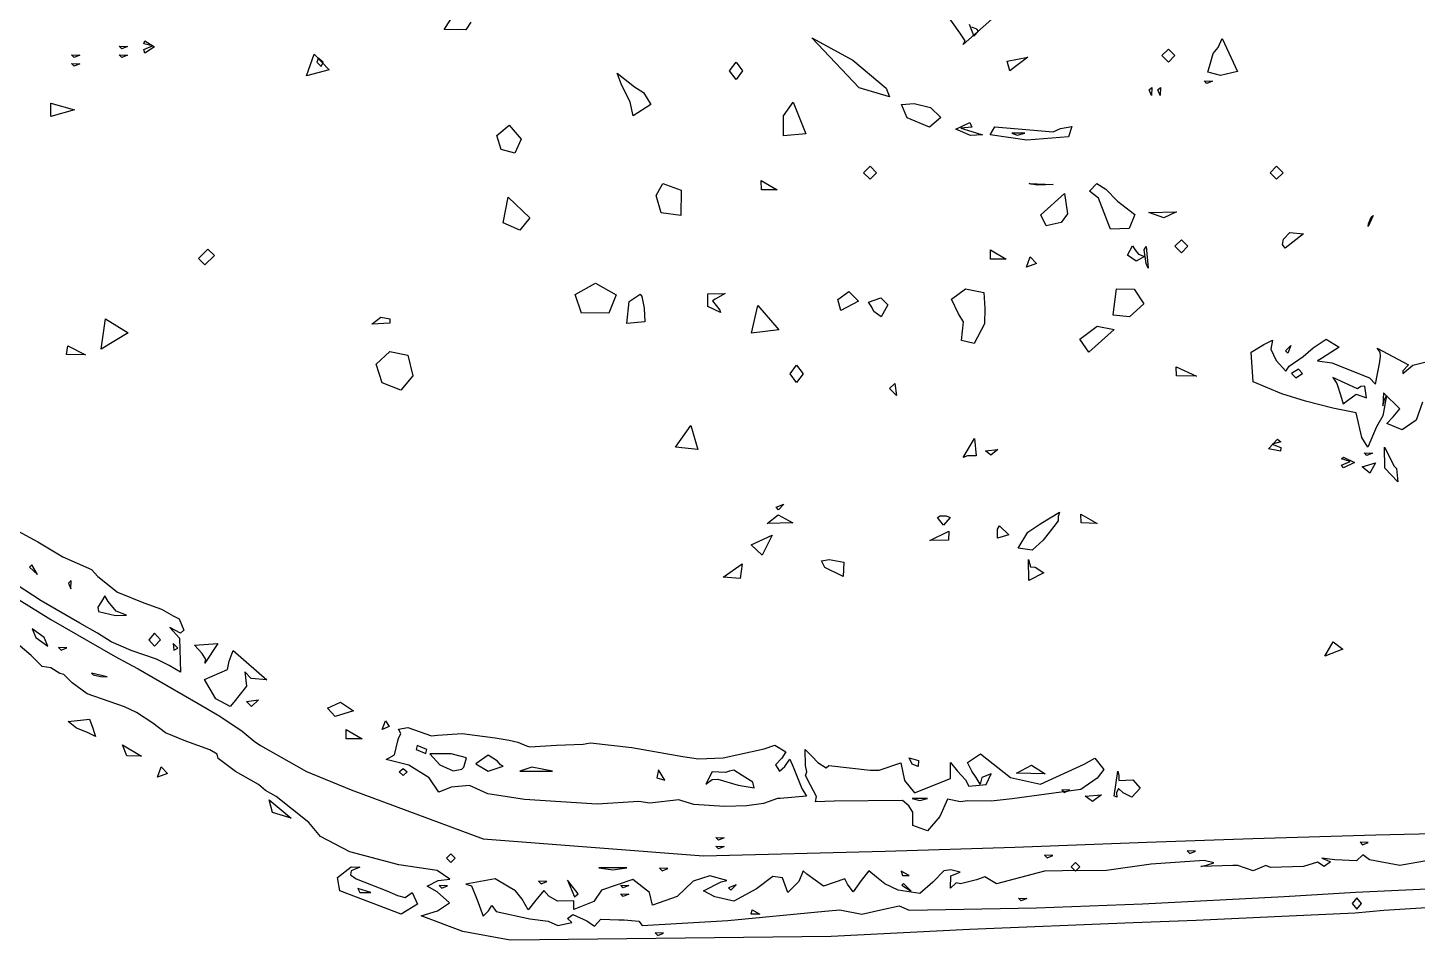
# Model space of a CAD drawing. Extents: x 0.2 to 67.3, y 0 to 43.3.
# Drawn here: x 25.87 to 36.41, y 6.14 to 13.06 of the extents above; entities that cross this region are included whole.
import ezdxf

# ---------------------------------------------------------------- set-up
doc = ezdxf.new("R2010")
doc.units = 0

msp = doc.modelspace()

# ---------------------------------------------------------------- linework, layer by layer
at = {"layer": 'Image'}
for p, q in [((29.030518, 13.048741), (29.125619, 13.196776)), ((29.232807, 13.105759), (29.194194, 13.046413)), ((32.942571, 13.024426), (32.842669, 13.162724)), ((33.227847, 13.166904), (32.966711, 12.936452)), ((33.012645, 13.089302), (33.048734, 12.999635)), ((29.194194, 13.046413), (29.030518, 13.049059)), ((29.030518, 13.049059), (29.030518, 13.048741)), ((32.179426, 12.608343), (31.818574, 12.985453)), ((31.818574, 12.985453), (32.130219, 12.816411)), ((32.981451, 12.963572), (32.942571, 13.024426)), ((33.070203, 13.051996), (33.03233, 13.068665)), ((33.048734, 12.999635), (33.084673, 13.037523)), ((33.084675, 13.037444), (33.070203, 13.051996)), ((33.084673, 13.037523), (33.084675, 13.037444)), ((34.902197, 12.914518), (34.932428, 12.980479)), ((34.932428, 12.980479), (35.047979, 12.730263)), ((26.563673, 12.923594), (26.626548, 12.920948)), ((26.563675, 12.923594), (26.563673, 12.923594)), ((26.583493, 12.90375), (26.563675, 12.923594)), ((26.626548, 12.920948), (26.583493, 12.90375)), ((26.750249, 12.94222), (26.758451, 12.963122)), ((26.815857, 12.925287), (26.750249, 12.94222)), ((26.750249, 12.899093), (26.815857, 12.925287)), ((26.758451, 12.870836), (26.750249, 12.899226)), ((26.750249, 12.899226), (26.750249, 12.899093)), ((26.758451, 12.963122), (26.832262, 12.91772)), ((26.832262, 12.91772), (26.758451, 12.870836)), ((27.985407, 12.699465), (28.041962, 12.86184)), ((28.041962, 12.86184), (28.15596, 12.743677)), ((32.966711, 12.936452), (32.981422, 12.963704)), ((32.981422, 12.963704), (32.981451, 12.963572)), ((34.475739, 12.85205), (34.524946, 12.901263)), ((34.524946, 12.901263), (34.574151, 12.85205)), ((34.845642, 12.803367), (34.865565, 12.867264)), ((34.865565, 12.867264), (34.902197, 12.914518)), ((26.202821, 12.858004), (26.265696, 12.855358)), ((26.202823, 12.858004), (26.202821, 12.858004)), ((26.202821, 12.792361), (26.265696, 12.789715)), ((26.202823, 12.792361), (26.202821, 12.792361)), ((26.22264, 12.83816), (26.202823, 12.858004)), ((26.22264, 12.772517), (26.202823, 12.792361)), ((26.265696, 12.855358), (26.22264, 12.83816)), ((26.265696, 12.789715), (26.22264, 12.772517)), ((26.563673, 12.858004), (26.626548, 12.855358)), ((26.563675, 12.858004), (26.563673, 12.858004)), ((26.583493, 12.83816), (26.563675, 12.858004)), ((26.626548, 12.855358), (26.583493, 12.83816)), ((28.07691, 12.834456), (28.062438, 12.801647)), ((28.062438, 12.801647), (28.097177, 12.768839)), ((28.111653, 12.801647), (28.07691, 12.834456)), ((28.097177, 12.768839), (28.11165, 12.801647)), ((28.11165, 12.801647), (28.111653, 12.801647)), ((31.195286, 12.736031), (31.244493, 12.801647)), ((31.244493, 12.801647), (31.2937, 12.736031)), ((32.130219, 12.816411), (32.384454, 12.603924)), ((33.300702, 12.809849), (33.458806, 12.84025)), ((33.300715, 12.809849), (33.300702, 12.809849)), ((33.322623, 12.736031), (33.300715, 12.809849)), ((33.458806, 12.84025), (33.322623, 12.736031)), ((34.524946, 12.802838), (34.475739, 12.85205)), ((34.475739, 12.85205), (34.475739, 12.85205)), ((34.574151, 12.85205), (34.524946, 12.802838)), ((34.824872, 12.726082), (34.845642, 12.803367)), ((28.15596, 12.743677), (27.985407, 12.699465)), ((27.985407, 12.699465), (27.985407, 12.699465)), ((30.37353, 12.63795), (30.342164, 12.718436)), ((30.342164, 12.718436), (30.473572, 12.616122)), ((31.244493, 12.670441), (31.195286, 12.736031)), ((31.195286, 12.736031), (31.195286, 12.736031)), ((31.2937, 12.736031), (31.244493, 12.670441)), ((34.797647, 12.660043), (34.860519, 12.657397)), ((34.817464, 12.640199), (34.797647, 12.660043)), ((34.797647, 12.660043), (34.797647, 12.660043)), ((34.860519, 12.657397), (34.817464, 12.640199)), ((34.844769, 12.72132), (34.824872, 12.726082)), ((34.920516, 12.700153), (34.844769, 12.72132)), ((35.047979, 12.730263), (34.920503, 12.700153)), ((34.920503, 12.700153), (34.920516, 12.700153)), ((30.440766, 12.498753), (30.37353, 12.63795)), ((30.473572, 12.616122), (30.541361, 12.570931)), ((30.541361, 12.570931), (30.598767, 12.480999)), ((32.179428, 12.608343), (32.179426, 12.608343)), ((32.40906, 12.53799), (32.179428, 12.608343)), ((32.384454, 12.603924), (32.40906, 12.53799)), ((34.397097, 12.54815), (34.379873, 12.591198)), ((34.379873, 12.591198), (34.379926, 12.591172)), ((34.379926, 12.591172), (34.399743, 12.611015)), ((34.399743, 12.611015), (34.397097, 12.54815)), ((34.462706, 12.54815), (34.445481, 12.591198)), ((34.445481, 12.591198), (34.445534, 12.591172)), ((34.445534, 12.591172), (34.465352, 12.611015)), ((34.465352, 12.611015), (34.462706, 12.54815)), ((26.046275, 12.389692), (26.046275, 12.491265)), ((26.046275, 12.491265), (26.225384, 12.440492)), ((26.225384, 12.440492), (26.046275, 12.389692)), ((30.463785, 12.394851), (30.440766, 12.498753)), ((30.598767, 12.480999), (30.463772, 12.394851)), ((31.604029, 12.394004), (31.678374, 12.498488)), ((31.678374, 12.498488), (31.773558, 12.257532)), ((32.500114, 12.479699), (32.59548, 12.48764)), ((32.543728, 12.378473), (32.500114, 12.479699)), ((32.59548, 12.48764), (32.720702, 12.458668)), ((32.720702, 12.458668), (32.796793, 12.382839)), ((26.046275, 12.389692), (26.046275, 12.389692)), ((30.463772, 12.394851), (30.463785, 12.394851)), ((31.604029, 12.24433), (31.604029, 12.394004)), ((32.712767, 12.30902), (32.543728, 12.378473)), ((32.543728, 12.378473), (32.543728, 12.378473)), ((32.796793, 12.382839), (32.712767, 12.30902)), ((32.912448, 12.293966), (33.017593, 12.343495)), ((33.017593, 12.343495), (33.032357, 12.308491)), ((29.429168, 12.245944), (29.522251, 12.324234)), ((29.461973, 12.139819), (29.429168, 12.245944)), ((29.522251, 12.324234), (29.61454, 12.217633)), ((31.604095, 12.244303), (31.604029, 12.24433)), ((31.773558, 12.257532), (31.604095, 12.244303)), ((32.912458, 12.294204), (32.912448, 12.293966)), ((33.023125, 12.246843), (32.912458, 12.294204)), ((33.032357, 12.308491), (32.950344, 12.302406)), ((32.950344, 12.302406), (33.032357, 12.276212)), ((33.114367, 12.250018), (33.023125, 12.246843)), ((33.032357, 12.276212), (33.114367, 12.250018)), ((33.171766, 12.250415), (33.206751, 12.31111)), ((33.171766, 12.250309), (33.171766, 12.250415)), ((33.450607, 12.209802), (33.171766, 12.250309)), ((33.206751, 12.31111), (33.650745, 12.273275)), ((33.434827, 12.263644), (33.336413, 12.263644)), ((33.336413, 12.263644), (33.376796, 12.24724)), ((33.376796, 12.24724), (33.434827, 12.262321)), ((33.434827, 12.262321), (33.434827, 12.263644)), ((33.765904, 12.235238), (33.450607, 12.209802)), ((33.650745, 12.273275), (33.705945, 12.297881)), ((33.705945, 12.297881), (33.792573, 12.31455)), ((33.792573, 12.31455), (33.765904, 12.235238)), ((29.565335, 12.111509), (29.461973, 12.139819)), ((29.461973, 12.139819), (29.461973, 12.139819)), ((29.61454, 12.217633), (29.565335, 12.111509)), ((32.212229, 11.963448), (32.261436, 12.012661)), ((32.261436, 11.914262), (32.212229, 11.963448)), ((32.212229, 11.963448), (32.212229, 11.963448)), ((32.261436, 12.012661), (32.310643, 11.963448)), ((32.310643, 11.963448), (32.261436, 11.914262)), ((35.295867, 11.963448), (35.345071, 12.012661)), ((35.345071, 11.914262), (35.295867, 11.963448)), ((35.295867, 11.963448), (35.295867, 11.963448)), ((35.345071, 12.012661), (35.394279, 11.963448)), ((35.394279, 11.963448), (35.345071, 11.914262)), ((30.637608, 11.789564), (30.688715, 11.880518)), ((30.688715, 11.880518), (30.827137, 11.830363)), ((30.827137, 11.830363), (30.826343, 11.639652)), ((31.436239, 11.833618), (31.435974, 11.903282)), ((31.435974, 11.903282), (31.556259, 11.833221)), ((31.436358, 11.833221), (31.436239, 11.833618)), ((31.556259, 11.833221), (31.436358, 11.833221)), ((33.484548, 11.875951), (33.467244, 11.881507)), ((33.467244, 11.881507), (33.649391, 11.873305)), ((33.535221, 11.867749), (33.484548, 11.875951)), ((33.535223, 11.867749), (33.535221, 11.867749)), ((33.649391, 11.873305), (33.535223, 11.867749)), ((33.925123, 11.82404), (33.981276, 11.881454)), ((33.99314, 11.771202), (33.925123, 11.82404)), ((33.981276, 11.881454), (34.049289, 11.837798)), ((34.049289, 11.837798), (34.139502, 11.747628)), ((29.47656, 11.582317), (29.516192, 11.777341)), ((29.516192, 11.777341), (29.67973, 11.621819)), ((30.676973, 11.658358), (30.637608, 11.789564)), ((33.557221, 11.643488), (33.735809, 11.804804)), ((33.735809, 11.804804), (33.757875, 11.651955)), ((34.051179, 11.624782), (33.99314, 11.771202)), ((34.139502, 11.747628), (34.269544, 11.645433)), ((29.67973, 11.621819), (29.603791, 11.528209)), ((30.677081, 11.658437), (30.676973, 11.658358)), ((30.826343, 11.639652), (30.677081, 11.658437)), ((33.596585, 11.560092), (33.557221, 11.643488)), ((33.757875, 11.651955), (33.71174, 11.586338)), ((34.084114, 11.534559), (34.051179, 11.624782)), ((34.269544, 11.645433), (34.227372, 11.539348)), ((34.377401, 11.661004), (34.58662, 11.667618)), ((34.377401, 11.660977), (34.377401, 11.661004)), ((34.491125, 11.619967), (34.377401, 11.660977)), ((34.58662, 11.667618), (34.491125, 11.619967)), ((36.078649, 11.638223), (36.040239, 11.555991)), ((36.042375, 11.575173), (36.061901, 11.626846)), ((36.061901, 11.626846), (36.078649, 11.638223)), ((29.603791, 11.528209), (29.47656, 11.582317)), ((29.47656, 11.582317), (29.47656, 11.582317)), ((33.596588, 11.560145), (33.596585, 11.560092)), ((33.71174, 11.586338), (33.596588, 11.560145)), ((34.227372, 11.539348), (34.084114, 11.534586)), ((34.084114, 11.534586), (34.084114, 11.534559)), ((35.399076, 11.459233), (35.446444, 11.510191)), ((35.54857, 11.498814), (35.410693, 11.39052)), ((35.446444, 11.510191), (35.54857, 11.498814)), ((36.040239, 11.555991), (36.042356, 11.575305)), ((36.042356, 11.575305), (36.042375, 11.575173)), ((34.213312, 11.33845), (34.251693, 11.409438)), ((34.251693, 11.409438), (34.269764, 11.380255)), ((34.340447, 11.378217), (34.356296, 11.403353)), ((34.356296, 11.403353), (34.371774, 11.238623)), ((34.574161, 11.40576), (34.623368, 11.454973)), ((34.623368, 11.356548), (34.574161, 11.40576)), ((34.574161, 11.40576), (34.574161, 11.40576)), ((34.623368, 11.454973), (34.672576, 11.40576)), ((34.672576, 11.40576), (34.623368, 11.356548)), ((35.389789, 11.418725), (35.399076, 11.459233)), ((35.389791, 11.418857), (35.389789, 11.418725)), ((35.410693, 11.39052), (35.389791, 11.418857)), ((27.165917, 11.312442), (27.237484, 11.384012)), ((27.21437, 11.263997), (27.165917, 11.312442)), ((27.165917, 11.312442), (27.165917, 11.312442)), ((27.285937, 11.335567), (27.21437, 11.263997)), ((27.237484, 11.384012), (27.285937, 11.335567)), ((33.174885, 11.309002), (33.17462, 11.378667)), ((33.17462, 11.378667), (33.294902, 11.308606)), ((33.175004, 11.308606), (33.174885, 11.309002)), ((33.294902, 11.308606), (33.175004, 11.308606)), ((33.447871, 11.24746), (33.475208, 11.324004)), ((33.475208, 11.324004), (33.524415, 11.274792)), ((34.278918, 11.291249), (34.21331, 11.33853)), ((34.21331, 11.33853), (34.213312, 11.33845)), ((34.269764, 11.380255), (34.296992, 11.345568)), ((34.344527, 11.327576), (34.278918, 11.291249)), ((34.296992, 11.345568), (34.344527, 11.327576)), ((34.355925, 11.273654), (34.340447, 11.378217)), ((33.524415, 11.274792), (33.447871, 11.24746)), ((33.447871, 11.24746), (33.447871, 11.24746)), ((34.371774, 11.238623), (34.355925, 11.273654)), ((34.355925, 11.273654), (34.355925, 11.273654)), ((30.023069, 11.038423), (30.178345, 11.125805)), ((30.178345, 11.125805), (30.334478, 11.036912)), ((32.878763, 11.003201), (32.98452, 11.081143)), ((32.98452, 11.081143), (33.123337, 11.055105)), ((34.105519, 10.883791), (34.131368, 11.081276)), ((34.131368, 11.081276), (34.264655, 11.07863)), ((34.264655, 11.07863), (34.338394, 10.968484)), ((30.071729, 10.898793), (30.023069, 11.038423)), ((30.334478, 11.036912), (30.278913, 10.897338)), ((30.416176, 10.81955), (30.43258, 10.985073)), ((30.43258, 10.985073), (30.517686, 11.041456)), ((30.517686, 11.041456), (30.528454, 11.0232)), ((30.528454, 11.0232), (30.546129, 10.935173)), ((31.031263, 11.04516), (31.162483, 11.047806)), ((31.031263, 10.946762), (31.031263, 11.04516)), ((31.085862, 11.004653), (31.066653, 10.990894)), ((31.066653, 10.990894), (31.121472, 10.920886)), ((31.162483, 11.047806), (31.085862, 11.004653)), ((32.015387, 11.001425), (32.099683, 11.061564)), ((32.038406, 10.918293), (32.015387, 11.001425)), ((32.173494, 10.98809), (32.038393, 10.918293)), ((32.099683, 11.061564), (32.173494, 10.98809)), ((32.250064, 10.979888), (32.34343, 11.013834)), ((32.2743, 10.943296), (32.250064, 10.979888)), ((32.34343, 11.013834), (32.395371, 10.961896)), ((32.932106, 10.892337), (32.878763, 11.003201)), ((33.123337, 11.055105), (33.131697, 10.931972)), ((34.338394, 10.968484), (34.228531, 10.869662)), ((28.483823, 10.815582), (28.54854, 10.868339)), ((28.54854, 10.868339), (28.616676, 10.854316)), ((30.278913, 10.897338), (30.071729, 10.899984)), ((30.071729, 10.899984), (30.071729, 10.898793)), ((30.546129, 10.935173), (30.552156, 10.831486)), ((31.125494, 10.9021), (31.031263, 10.947503)), ((31.031263, 10.947503), (31.031263, 10.946762)), ((31.121472, 10.920886), (31.125494, 10.9021)), ((31.362124, 10.745308), (31.410325, 10.955176)), ((31.410325, 10.955176), (31.56781, 10.77137)), ((32.038393, 10.918293), (32.038406, 10.918293)), ((32.289249, 10.911493), (32.2743, 10.943296)), ((32.344444, 10.868789), (32.28923, 10.911493)), ((32.28923, 10.911493), (32.289249, 10.911493)), ((32.395371, 10.961896), (32.344444, 10.868789)), ((32.970381, 10.831827), (32.932106, 10.892337)), ((33.131697, 10.931972), (33.129051, 10.817487)), ((34.105513, 10.883421), (34.105519, 10.883791)), ((34.228531, 10.869662), (34.105513, 10.883421)), ((26.427679, 10.624076), (26.459477, 10.854475)), ((26.459477, 10.854475), (26.630808, 10.748483)), ((28.618263, 10.821244), (28.483738, 10.815423)), ((28.483738, 10.815423), (28.483823, 10.815582)), ((28.616676, 10.854316), (28.618263, 10.821244)), ((30.416189, 10.819497), (30.416176, 10.81955)), ((30.552156, 10.831486), (30.416189, 10.819497)), ((31.56781, 10.77137), (31.362124, 10.745176)), ((32.955802, 10.689693), (32.970381, 10.831827)), ((33.129051, 10.817487), (33.050706, 10.667812)), ((33.852461, 10.70062), (33.983678, 10.799019)), ((34.113808, 10.774412), (33.921014, 10.602169)), ((33.983678, 10.799019), (34.113808, 10.774412)), ((26.164718, 10.584759), (26.17464, 10.650482)), ((26.17464, 10.650482), (26.307386, 10.582299)), ((26.630808, 10.748483), (26.427679, 10.624076)), ((31.362124, 10.745176), (31.362124, 10.745308)), ((33.050706, 10.667812), (32.955802, 10.689772)), ((32.955802, 10.689772), (32.955802, 10.689693)), ((33.852461, 10.700594), (33.852461, 10.70062)), ((33.921014, 10.602169), (33.852461, 10.700594)), ((35.152736, 10.602195), (35.248467, 10.659557)), ((35.248467, 10.659557), (35.314166, 10.693159)), ((35.314166, 10.693159), (35.300857, 10.624711)), ((35.412791, 10.611906), (35.453553, 10.65236)), ((35.453553, 10.65236), (35.431143, 10.593543)), ((35.62382, 10.635004), (35.722235, 10.70062)), ((35.722235, 10.70062), (35.820649, 10.638523)), ((26.307386, 10.582299), (26.164707, 10.584945)), ((26.164707, 10.584945), (26.164718, 10.584759)), ((26.427679, 10.624076), (26.427679, 10.624076)), ((28.512405, 10.511063), (28.617493, 10.606614)), ((28.617493, 10.606614), (28.753724, 10.580116)), ((28.753724, 10.580116), (28.792187, 10.421538)), ((35.167526, 10.37775), (35.152736, 10.602195)), ((35.300857, 10.624711), (35.342772, 10.537769)), ((35.412781, 10.6118), (35.412791, 10.611906)), ((35.431143, 10.593543), (35.412781, 10.6118)), ((35.439803, 10.495595), (35.548142, 10.569387)), ((35.548142, 10.569387), (35.62382, 10.635004)), ((35.686471, 10.554809), (35.656623, 10.537081)), ((35.820649, 10.638523), (35.686471, 10.554809)), ((36.132383, 10.602248), (36.109417, 10.632755)), ((36.109417, 10.632755), (36.345619, 10.505728)), ((36.127806, 10.527583), (36.134235, 10.571742)), ((36.134235, 10.571742), (36.132383, 10.602248)), ((28.558367, 10.368066), (28.512405, 10.511063)), ((31.654551, 10.437942), (31.703759, 10.503559)), ((31.703759, 10.372326), (31.654551, 10.437942)), ((31.654551, 10.437942), (31.654551, 10.437942)), ((31.703759, 10.503559), (31.752966, 10.437942)), ((31.752966, 10.437942), (31.703759, 10.372326)), ((34.585483, 10.422861), (34.58416, 10.491467)), ((34.58416, 10.491467), (34.738306, 10.419236)), ((35.342772, 10.537769), (35.414456, 10.458633)), ((35.414456, 10.458633), (35.439803, 10.495595)), ((35.511031, 10.472417), (35.459887, 10.439609)), ((35.459887, 10.439609), (35.490756, 10.406801)), ((35.490756, 10.406801), (35.5419, 10.439609)), ((35.5419, 10.439609), (35.511031, 10.472417)), ((35.5419, 10.439609), (35.5419, 10.439609)), ((35.656623, 10.537081), (35.763584, 10.520942)), ((35.763584, 10.520942), (36.05028, 10.407251)), ((36.096953, 10.359784), (36.127806, 10.527583)), ((36.303558, 10.440906), (36.378522, 10.503929)), ((36.304616, 10.459956), (36.303558, 10.440906)), ((36.345619, 10.505728), (36.304616, 10.459956)), ((36.378522, 10.503929), (36.509739, 10.536711)), ((28.700424, 10.313377), (28.558367, 10.368066)), ((28.558367, 10.368066), (28.558367, 10.368066)), ((28.792187, 10.421538), (28.700424, 10.313377)), ((32.409057, 10.325891), (32.448015, 10.364838)), ((32.448015, 10.364838), (32.461006, 10.273954)), ((34.585602, 10.42294), (34.585483, 10.422861)), ((34.738306, 10.419236), (34.585602, 10.42294)), ((35.385394, 10.286389), (35.167526, 10.37775)), ((35.959658, 10.324754), (35.773241, 10.409552)), ((35.773241, 10.409552), (35.80198, 10.363012)), ((35.80198, 10.363012), (35.830769, 10.277552)), ((35.984767, 10.341158), (35.959658, 10.324754)), ((36.015041, 10.344068), (35.984767, 10.341158)), ((36.027608, 10.254322), (36.015041, 10.344068)), ((36.05028, 10.407251), (36.096953, 10.359784)), ((32.409063, 10.325891), (32.409057, 10.325891)), ((32.461006, 10.273954), (32.409063, 10.325891)), ((35.564482, 10.228975), (35.385394, 10.286389)), ((35.772452, 10.17574), (35.564482, 10.228975)), ((35.830769, 10.277552), (35.849713, 10.209951)), ((35.849713, 10.209951), (35.882461, 10.234557)), ((35.882461, 10.234557), (35.882463, 10.234478)), ((35.882463, 10.234478), (35.949723, 10.284167)), ((35.949723, 10.284167), (36.027608, 10.254322)), ((36.179569, 10.274165), (36.150674, 10.119808)), ((36.157873, 10.294274), (36.152105, 10.194261)), ((36.152105, 10.194261), (36.163694, 10.243606)), ((36.279899, 10.171719), (36.157873, 10.294274)), ((36.163694, 10.243606), (36.179569, 10.274165)), ((35.948084, 10.142129), (35.772452, 10.17574)), ((35.993115, 9.954311), (35.948084, 10.142129)), ((36.230694, 10.110124), (36.279899, 10.171719)), ((36.45174, 10.222651), (36.405076, 10.085518)), ((30.784729, 9.881842), (30.90185, 10.044296)), ((30.90185, 10.044296), (30.953838, 9.863771)), ((36.104464, 10.034083), (36.038655, 9.880492)), ((36.150674, 10.119808), (36.104464, 10.034083)), ((36.181487, 10.060911), (36.230694, 10.110124)), ((36.298584, 10.011725), (36.181487, 10.060911)), ((36.405076, 10.085518), (36.298584, 10.011725)), ((32.967238, 9.803763), (33.052259, 9.945871)), ((33.052259, 9.945871), (33.065144, 9.814664)), ((35.284929, 9.869433), (35.353274, 9.942167)), ((35.37788, 9.921265), (35.312268, 9.904331)), ((35.353274, 9.942167), (35.37788, 9.921265)), ((36.038655, 9.880492), (35.993115, 9.954311)), ((30.784729, 9.881762), (30.784729, 9.881842)), ((30.953838, 9.863771), (30.784729, 9.881762)), ((32.999535, 9.814664), (32.967232, 9.803816)), ((33.032341, 9.814664), (32.999535, 9.814664)), ((33.065144, 9.814664), (33.032341, 9.814664)), ((33.137917, 9.852526), (33.230908, 9.863903)), ((33.17792, 9.819771), (33.137917, 9.852579)), ((33.137917, 9.852579), (33.137917, 9.852526)), ((33.230908, 9.863903), (33.17792, 9.819771)), ((35.28494, 9.869353), (35.284929, 9.869433)), ((35.375155, 9.849774), (35.28494, 9.869353)), ((35.312268, 9.904331), (35.37788, 9.878138)), ((35.37788, 9.878138), (35.375155, 9.849774)), ((35.837143, 9.791778), (35.853547, 9.804478)), ((35.853547, 9.804478), (35.935563, 9.76561)), ((36.011416, 9.83718), (36.074291, 9.834534)), ((36.011418, 9.83718), (36.011416, 9.83718)), ((36.031236, 9.817336), (36.011418, 9.83718)), ((36.074291, 9.834534), (36.031236, 9.817336)), ((36.167591, 9.721293), (36.164019, 9.880254)), ((36.164019, 9.880254), (36.238724, 9.737882)), ((32.967232, 9.803816), (32.967238, 9.803763)), ((35.902749, 9.772992), (35.837143, 9.791778)), ((35.837143, 9.745185), (35.902749, 9.772992)), ((35.853547, 9.725156), (35.837143, 9.745264)), ((35.837143, 9.745264), (35.837143, 9.745185)), ((35.935563, 9.76561), (35.853547, 9.725156)), ((35.995697, 9.732643), (36.096707, 9.762012)), ((36.053903, 9.683431), (35.995697, 9.732643)), ((35.995697, 9.732643), (35.995697, 9.732643)), ((36.096707, 9.762012), (36.053903, 9.683431)), ((36.266003, 9.617814), (36.167589, 9.721293)), ((36.167589, 9.721293), (36.167591, 9.721293)), ((36.238724, 9.737882), (36.255393, 9.718832)), ((36.255393, 9.718832), (36.266003, 9.617814)), ((31.54739, 9.424801), (31.606215, 9.447291)), ((31.547393, 9.424775), (31.54739, 9.424801)), ((31.565755, 9.406518), (31.547393, 9.424775)), ((31.606215, 9.447291), (31.565755, 9.406518)), ((33.557221, 9.302564), (33.699323, 9.388394)), ((33.699323, 9.388394), (33.688449, 9.356089)), ((25.670969, 9.311295), (25.946342, 9.162996)), ((31.480054, 9.302167), (31.563794, 9.367995)), ((31.676036, 9.307194), (31.480054, 9.302167)), ((31.480054, 9.302167), (31.480054, 9.302167)), ((31.563794, 9.367995), (31.676036, 9.307194)), ((32.772499, 9.346775), (32.792872, 9.359475)), ((32.819116, 9.289361), (32.772499, 9.346775)), ((32.772499, 9.346775), (32.772499, 9.346775)), ((32.792872, 9.359475), (32.838989, 9.359475)), ((32.867821, 9.346775), (32.819116, 9.289361)), ((32.838989, 9.359475), (32.867821, 9.346775)), ((33.229175, 9.258775), (33.242483, 9.282852)), ((33.242483, 9.282852), (33.313389, 9.215489)), ((33.458806, 9.236365), (33.557221, 9.302564)), ((33.655646, 9.279624), (33.573633, 9.17567)), ((33.688449, 9.321137), (33.655646, 9.279624)), ((33.688449, 9.356089), (33.688449, 9.321137)), ((33.863782, 9.307194), (33.860105, 9.373578)), ((33.860105, 9.373578), (33.983668, 9.302273)), ((33.983668, 9.302273), (33.863772, 9.3073)), ((33.863772, 9.3073), (33.863782, 9.307194)), ((31.359311, 9.139342), (31.517241, 9.212209)), ((31.517241, 9.212209), (31.442353, 9.060841)), ((32.715236, 9.173976), (32.858444, 9.244461)), ((32.715352, 9.173209), (32.715236, 9.173976)), ((32.857121, 9.175855), (32.715352, 9.173209)), ((32.858444, 9.244461), (32.857121, 9.175855)), ((33.229175, 9.223718), (33.229175, 9.258775)), ((33.229175, 9.19091), (33.229175, 9.223718)), ((33.22918, 9.190883), (33.229175, 9.19091)), ((33.313389, 9.215489), (33.22918, 9.190883)), ((33.383768, 9.114022), (33.458806, 9.236365)), ((33.573633, 9.17567), (33.490392, 9.100369)), ((25.946342, 9.162996), (26.136569, 9.049358)), ((31.442353, 9.060841), (31.359311, 9.139342)), ((31.359311, 9.139342), (31.359311, 9.139342)), ((33.383779, 9.114128), (33.383768, 9.114022)), ((33.490392, 9.100369), (33.383779, 9.114128)), ((25.89991, 8.987075), (25.88422, 8.971464)), ((25.88422, 8.971464), (25.943341, 8.914817)), ((25.943341, 8.914817), (25.89991, 8.987154)), ((25.89991, 8.987154), (25.89991, 8.987075)), ((26.136569, 9.049358), (26.353268, 8.953446)), ((31.147097, 8.895159), (31.291543, 8.995224)), ((31.291543, 8.995224), (31.27461, 8.883914)), ((31.892382, 9.01811), (31.949792, 9.028958)), ((31.916989, 8.968951), (31.892382, 9.01811)), ((31.916986, 8.968845), (31.916989, 8.968951)), ((32.056151, 8.898459), (31.916986, 8.968845)), ((31.949792, 9.028958), (32.061096, 9.00885)), ((32.061096, 9.00885), (32.056151, 8.898459)), ((33.465368, 8.870553), (33.462325, 9.028006)), ((33.462325, 9.028006), (33.477327, 8.972443)), ((33.477327, 8.972443), (33.514824, 8.969798)), ((33.514824, 8.969798), (33.580522, 8.926935)), ((26.198577, 8.869415), (26.178759, 8.849571)), ((26.195984, 8.806523), (26.19863, 8.869388)), ((26.19863, 8.869388), (26.198577, 8.869415)), ((26.353268, 8.953446), (26.402245, 8.898492)), ((26.402245, 8.898492), (26.551187, 8.781018)), ((31.27461, 8.883914), (31.147092, 8.895291)), ((31.147092, 8.895291), (31.147097, 8.895159)), ((33.465389, 8.870314), (33.465368, 8.870553)), ((33.580522, 8.926935), (33.465389, 8.870314)), ((25.971125, 8.716063), (25.782496, 8.83875)), ((26.178759, 8.849571), (26.195984, 8.806523)), ((26.455009, 8.753924), (26.428841, 8.710189)), ((26.481255, 8.7104), (26.455009, 8.753924)), ((26.551187, 8.781018), (26.749767, 8.699764)), ((25.80547, 8.723259), (26.044936, 8.572632)), ((26.264177, 8.546676), (25.971125, 8.716063)), ((26.428841, 8.710189), (26.40111, 8.665924)), ((26.40111, 8.665924), (26.405794, 8.633645)), ((26.541792, 8.63592), (26.481255, 8.7104)), ((26.749767, 8.699764), (26.885988, 8.650578)), ((26.885988, 8.650578), (26.972438, 8.601366)), ((26.044936, 8.572632), (26.533651, 8.293603)), ((26.398578, 8.470186), (26.264177, 8.546676)), ((26.405794, 8.633645), (26.537014, 8.603403)), ((26.537014, 8.603403), (26.619027, 8.606049)), ((26.619027, 8.606049), (26.541792, 8.63592)), ((26.972438, 8.601366), (27.018062, 8.579405)), ((27.018062, 8.579405), (27.053601, 8.492622)), ((25.995745, 8.436795), (25.903561, 8.502412)), ((25.903561, 8.502412), (25.930133, 8.436795)), ((25.930133, 8.436795), (26.022314, 8.371205)), ((26.022314, 8.371205), (25.995745, 8.436795)), ((25.995745, 8.436795), (25.995745, 8.436795)), ((26.5042, 8.404595), (26.398578, 8.470186)), ((26.832262, 8.469603), (26.787595, 8.420391)), ((26.876929, 8.420391), (26.832262, 8.469603)), ((27.029074, 8.469868), (26.947062, 8.51191)), ((26.947062, 8.51191), (27.020872, 8.43153)), ((27.053601, 8.492622), (27.029074, 8.469868)), ((25.896388, 8.299662), (25.794466, 8.386948)), ((26.167284, 8.358214), (26.104406, 8.36086)), ((26.104406, 8.36086), (26.124223, 8.341016)), ((26.124223, 8.341016), (26.167282, 8.358214)), ((26.167282, 8.358214), (26.167284, 8.358214)), ((26.654904, 8.338979), (26.5042, 8.404595)), ((26.750233, 8.306171), (26.654904, 8.338979)), ((26.787595, 8.420391), (26.832262, 8.371205)), ((26.832262, 8.371205), (26.876929, 8.420391)), ((26.876929, 8.420391), (26.876929, 8.420391)), ((27.007603, 8.355568), (26.972544, 8.390573)), ((26.972544, 8.390573), (26.978523, 8.339931)), ((26.978523, 8.339931), (27.007595, 8.355542)), ((27.007595, 8.355542), (27.007603, 8.355568)), ((27.020872, 8.43153), (27.028042, 8.174937)), ((27.134828, 8.377952), (27.311755, 8.390123)), ((27.192441, 8.315987), (27.134828, 8.377952)), ((27.311755, 8.390123), (27.213711, 8.24111)), ((27.397792, 8.25844), (27.429428, 8.339455)), ((27.429428, 8.339455), (27.685193, 8.115089)), ((35.712524, 8.294238), (35.773939, 8.404728)), ((35.847372, 8.347684), (35.712524, 8.294238)), ((35.773939, 8.404728), (35.847372, 8.347684)), ((25.979322, 8.216794), (25.896388, 8.299662)), ((26.533651, 8.293603), (26.627456, 8.241348)), ((26.627456, 8.241348), (26.706884, 8.1992)), ((26.847076, 8.273362), (26.750233, 8.306171)), ((26.942521, 8.22415), (26.847076, 8.273362)), ((27.028042, 8.174937), (26.942521, 8.22415)), ((27.220497, 8.269446), (27.192441, 8.315987)), ((27.213711, 8.24111), (27.220484, 8.269367)), ((27.220484, 8.269367), (27.220497, 8.269446)), ((27.384907, 8.19494), (27.397792, 8.25844)), ((35.712524, 8.294238), (35.712524, 8.294238)), ((26.044933, 8.20674), (25.979322, 8.216794)), ((26.113614, 8.163296), (26.044933, 8.20674)), ((26.142593, 8.156946), (26.113614, 8.163296)), ((26.208202, 8.093763), (26.142593, 8.156946)), ((26.47141, 8.137419), (26.352574, 8.167238)), ((26.352574, 8.167238), (26.365671, 8.152686)), ((26.365671, 8.152686), (26.421882, 8.141309)), ((26.421882, 8.141309), (26.471421, 8.13734)), ((26.471421, 8.13734), (26.47141, 8.137419)), ((26.706884, 8.1992), (27.162847, 7.935992)), ((27.210684, 8.117443), (27.384907, 8.19494)), ((27.565839, 8.126201), (27.517661, 8.175387)), ((27.517661, 8.175387), (27.529382, 8.068654)), ((27.685193, 8.115089), (27.565839, 8.126201)), ((26.320822, 8.009785), (26.208202, 8.093763)), ((27.297867, 7.971949), (27.210684, 8.117443)), ((27.529382, 8.068654), (27.433217, 7.945756)), ((26.603366, 7.910143), (26.320822, 8.009785)), ((26.69512, 7.869053), (26.603366, 7.910143)), ((27.162847, 7.935992), (27.328106, 7.840293)), ((27.297891, 7.971923), (27.297867, 7.971949)), ((27.406364, 7.912974), (27.297891, 7.971923)), ((27.433217, 7.945756), (27.406364, 7.912974)), ((27.528676, 7.951841), (27.619573, 7.964806)), ((27.528676, 7.951815), (27.528676, 7.951841)), ((27.567633, 7.912868), (27.528676, 7.951815)), ((27.619573, 7.964806), (27.567633, 7.912868)), ((28.144736, 7.901114), (28.242859, 7.945782)), ((28.242859, 7.945782), (28.341274, 7.880192)), ((26.176169, 7.799944), (26.337655, 7.817936)), ((26.337655, 7.817936), (26.364796, 7.749303)), ((26.818575, 7.786212), (26.69512, 7.869053)), ((27.328106, 7.840293), (27.497775, 7.725384)), ((28.201854, 7.837197), (28.144736, 7.901114)), ((28.341274, 7.880192), (28.201854, 7.837197)), ((28.201854, 7.837197), (28.201854, 7.837197)), ((28.559973, 7.738614), (28.584182, 7.80423)), ((28.584182, 7.80423), (28.613477, 7.760495)), ((26.239841, 7.7497), (26.176169, 7.799944)), ((26.323788, 7.716918), (26.239841, 7.7497)), ((26.383131, 7.684692), (26.323788, 7.716997)), ((26.323788, 7.716997), (26.323788, 7.716918)), ((26.364796, 7.749303), (26.372998, 7.716997)), ((26.372998, 7.716997), (26.383131, 7.684692)), ((26.915322, 7.714536), (26.818575, 7.786212)), ((27.069283, 7.649052), (26.915322, 7.714536)), ((27.497775, 7.725384), (27.586752, 7.651566)), ((28.286984, 7.66961), (28.286719, 7.739275)), ((28.286719, 7.739275), (28.407004, 7.66924)), ((28.613477, 7.760495), (28.559973, 7.738534)), ((28.559973, 7.738534), (28.559973, 7.738614)), ((28.68216, 7.67006), (28.699649, 7.708583)), ((28.6838, 7.742424), (28.754952, 7.753271)), ((28.699649, 7.708583), (28.6838, 7.742424)), ((28.754952, 7.753271), (28.932813, 7.690671)), ((28.979109, 7.695169), (29.166693, 7.70734)), ((29.166693, 7.70734), (29.415639, 7.67596)), ((26.621074, 7.539515), (26.587914, 7.621615)), ((26.587914, 7.621615), (26.733847, 7.535731)), ((27.252438, 7.583462), (27.069283, 7.649052)), ((27.586752, 7.651566), (27.637113, 7.61807)), ((27.637113, 7.61807), (27.90894, 7.46268)), ((28.287103, 7.66924), (28.286984, 7.66961)), ((28.407004, 7.66924), (28.287103, 7.66924)), ((28.652447, 7.545653), (28.67753, 7.652862)), ((28.67753, 7.652862), (28.68216, 7.67006)), ((28.825143, 7.61672), (28.816941, 7.586214)), ((28.898954, 7.586214), (28.825143, 7.61672)), ((28.932813, 7.690671), (28.979109, 7.695169)), ((29.415639, 7.67596), (29.522253, 7.658762)), ((29.522253, 7.658762), (29.587864, 7.642358)), ((29.587864, 7.642358), (29.653976, 7.614683)), ((29.653976, 7.614683), (29.678582, 7.606481)), ((29.678582, 7.606481), (29.883107, 7.619181)), ((29.883107, 7.619181), (30.084468, 7.627912)), ((30.084468, 7.627912), (30.141065, 7.638495)), ((30.141065, 7.638495), (30.454718, 7.6032)), ((30.454718, 7.6032), (30.839538, 7.534699)), ((31.147727, 7.522793), (31.457731, 7.593066)), ((31.457731, 7.593066), (31.539741, 7.618996)), ((31.539741, 7.618996), (31.621751, 7.569783)), ((26.621074, 7.539435), (26.621074, 7.539515)), ((26.733847, 7.535731), (26.621074, 7.539435)), ((27.30791, 7.550521), (27.252438, 7.583462)), ((27.314181, 7.517581), (27.30791, 7.550521)), ((27.44556, 7.419156), (27.314181, 7.517581)), ((28.58881, 7.512316), (28.652447, 7.545653)), ((28.761506, 7.467442), (28.58881, 7.512316)), ((28.816941, 7.586214), (28.890749, 7.555707)), ((28.890749, 7.555707), (28.898951, 7.586214)), ((28.898951, 7.586214), (28.898954, 7.586214)), ((29.08186, 7.552982), (28.920322, 7.552982)), ((28.920322, 7.552982), (28.997696, 7.470617)), ((29.198192, 7.523852), (29.08186, 7.552982)), ((29.178666, 7.453684), (29.198192, 7.523852)), ((29.363707, 7.543775), (29.269284, 7.479415)), ((29.433091, 7.497367), (29.363707, 7.543775)), ((29.456137, 7.471173), (29.433091, 7.497367)), ((30.839538, 7.534699), (30.958746, 7.516443)), ((30.958746, 7.516443), (31.147727, 7.522793)), ((31.592459, 7.520571), (31.544281, 7.471358)), ((31.621751, 7.569783), (31.592459, 7.520571)), ((31.613552, 7.459082), (31.651329, 7.51266)), ((31.651329, 7.51266), (31.678176, 7.456198)), ((31.772161, 7.465749), (31.769409, 7.586161)), ((31.769409, 7.586161), (31.818617, 7.536948)), ((31.818617, 7.536948), (31.865088, 7.487736)), ((31.865088, 7.487736), (31.928109, 7.446752)), ((32.329685, 7.430321), (32.494137, 7.486228)), ((32.494137, 7.486228), (32.522759, 7.352296)), ((32.581065, 7.47665), (32.558391, 7.523269)), ((32.558391, 7.523269), (32.627735, 7.503955)), ((32.627735, 7.503955), (32.62501, 7.457335)), ((32.870842, 7.368171), (32.871371, 7.488741)), ((32.871371, 7.488741), (32.924404, 7.423125)), ((32.999533, 7.488688), (33.097944, 7.554305)), ((33.032338, 7.423072), (32.999533, 7.488688)), ((33.097944, 7.554305), (33.327578, 7.373886)), ((33.885256, 7.474639), (33.965335, 7.521497)), ((33.965335, 7.521497), (34.03496, 7.435745)), ((26.854132, 7.378331), (26.881469, 7.454875)), ((26.930676, 7.405662), (26.854132, 7.378331)), ((26.881469, 7.454875), (26.930676, 7.405662)), ((27.62129, 7.32089), (27.44556, 7.419156)), ((27.90894, 7.46268), (27.985994, 7.421246)), ((27.985994, 7.421246), (28.324856, 7.281229)), ((28.6891, 7.41659), (28.718527, 7.443921)), ((28.718527, 7.389258), (28.6891, 7.41659)), ((28.6891, 7.41659), (28.6891, 7.41659)), ((28.718527, 7.443921), (28.747951, 7.41659)), ((28.747951, 7.41659), (28.718527, 7.389258)), ((28.915353, 7.373224), (28.761506, 7.467442)), ((28.997696, 7.470617), (29.098161, 7.425612)), ((29.098161, 7.425612), (29.162791, 7.437254)), ((29.162791, 7.437809), (29.178666, 7.453684)), ((29.162791, 7.437254), (29.162791, 7.437809)), ((29.269284, 7.479415), (29.363443, 7.422199)), ((29.363443, 7.422199), (29.476298, 7.460061)), ((29.476165, 7.460061), (29.456137, 7.471173)), ((29.476298, 7.460061), (29.476165, 7.460061)), ((29.694465, 7.452679), (29.60425, 7.422199)), ((29.60425, 7.422199), (29.850286, 7.422199)), ((29.850286, 7.422199), (29.694465, 7.452679)), ((29.850286, 7.422199), (29.850286, 7.422199)), ((30.655422, 7.433655), (30.644284, 7.371558)), ((30.703206, 7.353222), (30.655422, 7.433655)), ((31.064058, 7.417251), (31.014851, 7.323747)), ((31.162975, 7.412224), (31.064058, 7.417251)), ((31.195275, 7.422278), (31.162975, 7.412224)), ((31.227578, 7.43048), (31.195275, 7.422278)), ((31.290181, 7.38947), (31.227578, 7.43048)), ((31.371162, 7.340257), (31.290181, 7.38947)), ((31.544281, 7.471358), (31.573576, 7.422172)), ((31.573576, 7.422172), (31.613552, 7.459082)), ((31.678176, 7.456198), (31.742483, 7.290939)), ((31.770627, 7.38984), (31.780363, 7.418071)), ((31.810176, 7.316022), (31.770627, 7.38984)), ((31.780363, 7.418071), (31.772161, 7.465749)), ((31.928109, 7.446752), (31.947238, 7.465008)), ((31.947238, 7.465008), (32.26105, 7.430321)), ((32.26105, 7.430321), (32.329685, 7.430321)), ((32.62501, 7.457335), (32.581065, 7.47665)), ((32.581065, 7.47665), (32.581065, 7.47665)), ((32.924404, 7.423125), (32.985912, 7.357535)), ((33.065141, 7.373886), (33.032338, 7.423072)), ((33.179573, 7.402276), (33.109803, 7.373886)), ((33.141251, 7.320493), (33.179573, 7.402276)), ((33.3717, 7.407065), (33.48636, 7.46739)), ((33.590013, 7.401561), (33.3717, 7.407118)), ((33.3717, 7.407118), (33.3717, 7.407065)), ((33.48636, 7.46739), (33.590013, 7.401561)), ((33.554868, 7.324673), (33.885256, 7.474639)), ((34.03496, 7.435745), (33.98367, 7.370367)), ((34.112628, 7.233366), (34.141729, 7.421511)), ((34.141729, 7.421511), (34.147683, 7.389205)), ((34.147683, 7.389205), (34.147683, 7.353116)), ((26.854132, 7.378331), (26.854132, 7.378331)), ((27.675191, 7.276599), (27.62129, 7.32089)), ((27.755966, 7.229529), (27.675191, 7.276599)), ((28.324856, 7.281229), (29.325398, 6.909887)), ((28.989312, 7.264243), (28.915353, 7.373224)), ((29.081609, 7.301549), (28.989312, 7.264243)), ((29.220883, 7.313455), (29.081609, 7.301549)), ((29.361297, 7.249691), (29.220883, 7.313455)), ((30.644284, 7.371558), (30.703206, 7.353301)), ((30.703206, 7.353301), (30.703206, 7.353222)), ((31.014851, 7.323747), (31.064058, 7.360577)), ((31.064058, 7.360577), (31.105195, 7.363223)), ((31.105195, 7.363223), (31.261016, 7.315254)), ((31.261016, 7.315254), (31.382872, 7.296204)), ((31.371151, 7.340152), (31.371162, 7.340257)), ((31.382872, 7.296204), (31.371151, 7.340152)), ((31.742483, 7.290939), (31.779699, 7.233525)), ((31.853674, 7.230032), (31.810176, 7.316022)), ((32.522759, 7.352296), (32.598417, 7.25911)), ((32.598417, 7.25911), (32.870842, 7.368171)), ((32.985912, 7.357535), (33.011391, 7.308322)), ((33.011391, 7.308322), (33.141251, 7.320493)), ((33.096918, 7.324673), (33.065141, 7.373886)), ((33.109803, 7.373886), (33.096918, 7.324673)), ((33.327578, 7.373886), (33.554868, 7.324673)), ((33.860652, 7.284748), (33.338688, 7.211935)), ((33.777957, 7.278133), (33.715081, 7.280779)), ((33.715081, 7.280779), (33.734899, 7.260935)), ((33.734899, 7.260935), (33.777954, 7.278133)), ((33.777954, 7.278133), (33.777957, 7.278133)), ((33.918062, 7.324673), (33.860652, 7.284748)), ((33.98367, 7.370367), (33.918062, 7.324673)), ((34.145746, 7.291865), (34.131273, 7.259057)), ((34.180486, 7.259057), (34.145746, 7.291865)), ((34.147683, 7.353116), (34.254296, 7.355762)), ((34.311706, 7.293929), (34.246097, 7.226249)), ((34.254296, 7.355762), (34.311706, 7.293929)), ((27.726351, 7.108139), (27.702433, 7.204897)), ((27.702433, 7.204897), (27.86889, 7.066811)), ((28.002335, 7.033844), (27.755966, 7.229529)), ((29.640135, 7.208389), (29.361297, 7.249691)), ((30.19014, 7.17312), (29.640135, 7.208389)), ((30.50701, 7.193758), (30.19014, 7.17312)), ((30.588869, 7.180529), (30.50701, 7.193758)), ((30.588877, 7.181111), (30.588869, 7.180529)), ((30.809328, 7.205982), (30.588877, 7.181111)), ((30.833934, 7.197779), (30.809328, 7.205982)), ((30.924649, 7.170898), (30.833934, 7.197779)), ((31.15762, 7.153435), (30.924649, 7.170898)), ((31.453624, 7.177777), (31.325746, 7.159256)), ((31.559942, 7.215268), (31.453624, 7.177777)), ((31.579124, 7.215268), (31.559942, 7.215268)), ((31.779699, 7.233525), (31.579124, 7.215268)), ((31.846927, 7.189022), (31.853674, 7.230032)), ((31.987772, 7.195372), (31.846927, 7.189022)), ((32.507538, 7.200928), (31.987772, 7.195372)), ((32.555687, 7.159918), (32.507538, 7.200928)), ((32.696088, 7.215321), (32.581272, 7.215321)), ((32.581272, 7.215321), (32.638681, 7.20024)), ((32.638681, 7.20024), (32.696088, 7.215321)), ((32.696088, 7.215321), (32.696088, 7.215321)), ((32.848363, 7.209553), (32.790086, 7.079035)), ((32.946777, 7.190768), (32.848363, 7.209553)), ((32.999533, 7.197647), (32.946777, 7.190768)), ((33.180931, 7.195001), (32.999533, 7.197647)), ((33.338688, 7.211935), (33.180931, 7.195001)), ((33.893442, 7.233366), (34.016476, 7.243949)), ((33.893442, 7.233339), (33.893442, 7.233366)), ((33.948131, 7.192355), (33.893442, 7.233339)), ((34.016476, 7.243949), (33.948131, 7.192355)), ((34.133125, 7.226249), (34.112514, 7.234451)), ((34.112514, 7.234451), (34.112628, 7.233366)), ((34.131273, 7.259057), (34.133125, 7.226249)), ((34.246097, 7.226249), (34.180486, 7.259057)), ((27.86889, 7.066811), (27.726351, 7.108139)), ((27.726351, 7.108139), (27.726351, 7.108139)), ((31.325746, 7.159256), (31.15762, 7.153435)), ((32.584981, 7.110705), (32.555687, 7.159918)), ((32.585775, 7.010084), (32.584981, 7.110705)), ((32.790086, 7.079035), (32.695902, 6.970212)), ((28.092373, 6.927243), (28.002335, 7.033844)), ((32.585778, 7.011222), (32.585775, 7.010084)), ((32.695902, 6.970212), (32.585778, 7.011222)), ((36.099551, 6.94034), (38.249207, 6.983709)), ((28.312905, 6.809425), (28.092373, 6.927243)), ((29.325398, 6.909887), (30.998433, 6.780135)), ((31.090712, 6.919174), (31.153587, 6.916528)), ((31.090714, 6.919174), (31.090712, 6.919174)), ((31.090712, 6.853001), (31.153587, 6.850355)), ((31.090714, 6.853001), (31.090712, 6.853001)), ((31.110532, 6.89933), (31.090714, 6.919174)), ((31.110532, 6.833158), (31.090714, 6.853001)), ((31.153587, 6.916528), (31.110532, 6.89933)), ((33.360366, 6.846493), (34.360907, 6.884354)), ((34.360907, 6.884354), (35.164621, 6.910813)), ((35.164621, 6.910813), (36.099551, 6.94034)), ((36.041475, 6.881365), (35.978602, 6.88401)), ((35.978602, 6.88401), (35.99842, 6.864167)), ((35.99842, 6.864167), (36.041475, 6.881365)), ((36.041475, 6.881365), (36.041475, 6.881365)), ((28.685253, 6.71182), (28.312905, 6.809425)), ((29.079378, 6.795931), (29.046573, 6.763122)), ((29.046573, 6.763122), (29.079378, 6.730341)), ((29.112181, 6.763122), (29.079378, 6.795931)), ((29.079378, 6.730341), (29.112181, 6.763122)), ((29.112181, 6.763122), (29.112181, 6.763122)), ((30.998433, 6.780135), (32.376228, 6.814796)), ((31.153587, 6.850355), (31.110532, 6.833158)), ((32.376228, 6.814796), (33.360366, 6.846493)), ((33.64674, 6.782966), (33.583862, 6.785612)), ((33.583862, 6.785612), (33.603679, 6.765768)), ((33.603679, 6.765768), (33.646737, 6.782966)), ((33.646737, 6.782966), (33.64674, 6.782966)), ((34.729292, 6.815748), (34.666416, 6.818394)), ((34.666416, 6.818394), (34.686233, 6.79855)), ((34.686233, 6.79855), (34.729289, 6.815748)), ((34.729289, 6.815748), (34.729292, 6.815748)), ((35.787907, 6.749126), (35.689492, 6.763678)), ((35.689492, 6.763678), (35.722298, 6.749126)), ((35.722298, 6.749126), (35.755101, 6.734574)), ((35.95193, 6.74357), (35.787907, 6.749126)), ((36.001134, 6.787305), (35.95193, 6.74357)), ((36.050341, 6.75074), (36.001134, 6.787305)), ((36.279976, 6.707269), (36.050341, 6.75074)), ((36.509607, 6.748676), (36.279976, 6.707269)), ((28.22046, 6.615141), (28.324872, 6.696712)), ((28.324872, 6.665862), (28.318602, 6.635355)), ((28.324872, 6.696712), (28.390484, 6.694066)), ((28.390484, 6.694066), (28.324872, 6.665862)), ((28.977704, 6.668243), (28.685253, 6.71182)), ((29.07287, 6.604505), (28.977704, 6.668243)), ((30.416165, 6.688537), (30.202938, 6.688537)), ((30.202938, 6.688537), (30.309552, 6.675307)), ((30.309552, 6.675307), (30.416165, 6.688537)), ((30.416165, 6.688537), (30.416165, 6.688537)), ((30.727127, 6.684568), (30.664252, 6.687214)), ((30.664252, 6.687214), (30.684069, 6.66737)), ((30.684069, 6.66737), (30.727127, 6.684568)), ((30.727127, 6.684568), (30.727127, 6.684568)), ((31.752942, 6.666444), (31.720136, 6.584423)), ((31.781861, 6.641838), (31.752942, 6.666444)), ((31.908765, 6.5509), (31.781861, 6.641838)), ((32.250593, 6.666444), (32.193187, 6.593657)), ((32.310606, 6.617231), (32.250593, 6.666444)), ((32.556668, 6.631995), (32.497325, 6.664301)), ((32.497325, 6.664301), (32.507458, 6.631995)), ((32.819614, 6.665491), (32.737646, 6.579475)), ((32.874025, 6.674223), (32.819614, 6.665491)), ((32.94546, 6.655437), (32.874025, 6.674223)), ((32.874067, 6.628979), (32.94546, 6.655437)), ((33.583951, 6.664354), (33.220944, 6.568469)), ((33.721214, 6.666999), (33.583951, 6.664354)), ((34.055777, 6.670174), (33.721214, 6.666999)), ((33.819647, 6.730341), (33.786842, 6.697532)), ((33.786842, 6.697532), (33.819647, 6.664724)), ((33.85245, 6.697532), (33.819647, 6.730341)), ((33.819647, 6.664724), (33.85245, 6.697532)), ((33.85245, 6.697532), (33.85245, 6.697532)), ((34.394758, 6.716133), (34.055777, 6.670174)), ((34.795564, 6.743914), (34.394758, 6.716133)), ((34.770961, 6.69867), (34.820168, 6.711635)), ((35.014263, 6.70793), (34.770961, 6.69867)), ((34.869375, 6.727245), (34.795564, 6.743914)), ((34.820168, 6.711635), (34.869375, 6.727245)), ((35.052535, 6.70793), (35.014263, 6.70793)), ((35.167354, 6.66692), (35.052535, 6.70793)), ((35.26403, 6.70793), (35.167354, 6.66692)), ((35.298465, 6.691526), (35.26403, 6.70793)), ((35.550073, 6.699464), (35.298465, 6.691526)), ((35.656687, 6.732166), (35.550073, 6.699464)), ((35.705894, 6.699834), (35.656687, 6.732166)), ((35.755101, 6.734574), (35.705894, 6.699834)), ((28.236864, 6.514917), (28.22046, 6.615141)), ((28.318602, 6.635355), (28.361353, 6.606198)), ((28.361353, 6.606198), (28.5953, 6.515288)), ((28.89939, 6.550378), (28.984885, 6.593657)), ((28.976471, 6.507138), (28.89939, 6.550378)), ((28.984885, 6.593657), (29.07287, 6.604505)), ((29.054089, 6.553388), (28.991217, 6.556033)), ((28.991217, 6.556033), (29.011034, 6.53619)), ((29.011034, 6.53619), (29.054089, 6.553388)), ((29.054089, 6.553388), (29.054089, 6.553388)), ((29.415613, 6.605272), (29.194183, 6.565929)), ((29.194183, 6.565929), (29.2368, 6.552964)), ((29.2368, 6.552964), (29.278932, 6.445332)), ((29.522227, 6.54381), (29.415613, 6.605272)), ((29.571434, 6.513568), (29.522227, 6.54381)), ((29.808598, 6.586196), (29.74572, 6.588842)), ((29.74572, 6.588842), (29.765537, 6.568998)), ((29.765537, 6.568998), (29.808593, 6.586196)), ((29.808593, 6.586196), (29.808598, 6.586196)), ((30.046612, 6.492586), (29.966115, 6.594742)), ((29.966115, 6.594742), (30.01782, 6.46798)), ((30.461454, 6.600827), (30.224427, 6.518807)), ((30.369014, 6.5577), (30.431887, 6.555054)), ((30.388831, 6.537857), (30.369014, 6.5577)), ((30.369014, 6.5577), (30.369014, 6.5577)), ((30.431887, 6.555054), (30.388831, 6.537857)), ((30.588377, 6.502402), (30.461454, 6.600827)), ((30.919595, 6.587995), (30.79816, 6.471684)), ((31.046307, 6.629085), (30.919595, 6.587995)), ((30.998436, 6.515235), (31.130346, 6.58392)), ((31.174799, 6.594239), (31.046307, 6.629085)), ((31.130346, 6.58392), (31.174799, 6.594239)), ((31.245353, 6.560055), (31.186528, 6.537565)), ((31.186528, 6.537565), (31.20489, 6.519309)), ((31.20489, 6.519309), (31.245353, 6.560081)), ((31.245353, 6.560081), (31.245353, 6.560055)), ((31.52331, 6.624163), (31.398382, 6.529707)), ((31.597118, 6.613316), (31.52331, 6.624163)), ((31.638126, 6.502402), (31.597118, 6.613316)), ((31.720136, 6.584423), (31.638126, 6.502402)), ((32.070209, 6.605643), (31.908765, 6.5509)), ((32.090105, 6.56659), (32.070209, 6.605643)), ((32.133693, 6.508329), (32.090105, 6.56659)), ((32.193187, 6.593657), (32.133693, 6.508329)), ((32.372198, 6.568019), (32.310606, 6.617231)), ((32.474632, 6.518807), (32.372198, 6.568019)), ((32.515663, 6.570559), (32.503281, 6.558124)), ((32.503281, 6.558124), (32.573072, 6.513118)), ((32.507458, 6.631995), (32.556666, 6.631995)), ((32.57307, 6.513171), (32.515663, 6.570559)), ((32.556666, 6.631995), (32.556668, 6.631995)), ((32.737646, 6.579475), (32.638655, 6.495259)), ((32.870231, 6.53484), (32.874067, 6.628979)), ((32.913141, 6.575851), (32.870231, 6.53484)), ((32.94777, 6.568707), (32.913141, 6.575851)), ((33.068882, 6.596964), (32.94777, 6.568707)), ((33.130731, 6.620512), (33.068882, 6.596964)), ((33.220944, 6.568469), (33.130731, 6.620512)), ((28.702128, 6.338229), (28.236864, 6.514917)), ((28.472494, 6.502455), (28.374079, 6.532433)), ((28.374079, 6.532433), (28.390484, 6.502455)), ((28.390484, 6.502455), (28.472494, 6.502455)), ((28.472494, 6.502455), (28.472494, 6.502455)), ((28.5953, 6.515288), (28.674855, 6.480416)), ((28.674855, 6.480416), (28.734923, 6.464011)), ((28.734923, 6.464011), (28.78631, 6.501926)), ((28.78631, 6.501926), (28.827315, 6.414243)), ((29.069964, 6.424192), (28.976471, 6.507138)), ((29.278932, 6.445332), (29.326525, 6.321322)), ((29.620641, 6.45147), (29.571434, 6.513568)), ((29.6674, 6.371331), (29.620641, 6.45147)), ((29.724974, 6.444326), (29.6674, 6.371331)), ((29.784667, 6.518119), (29.724974, 6.444326)), ((29.824854, 6.474674), (29.784667, 6.518119)), ((29.89046, 6.437289), (29.824854, 6.474674)), ((30.014298, 6.439934), (29.89046, 6.437289)), ((30.014298, 6.404004), (30.014298, 6.439934)), ((30.165327, 6.434484), (30.014298, 6.374)), ((30.01782, 6.46798), (30.046612, 6.492586)), ((30.046612, 6.492586), (30.046612, 6.492586)), ((30.224427, 6.518807), (30.165327, 6.434484)), ((30.369014, 6.49211), (30.431887, 6.489464)), ((30.388831, 6.472266), (30.369014, 6.49211)), ((30.369014, 6.49211), (30.369014, 6.49211)), ((30.431887, 6.489464), (30.388831, 6.472266)), ((30.609351, 6.40615), (30.588377, 6.502402)), ((30.79816, 6.471684), (30.609351, 6.40615)), ((31.082605, 6.469515), (30.998436, 6.515235)), ((31.227848, 6.436839), (31.082605, 6.469515)), ((31.398382, 6.529707), (31.227848, 6.436839)), ((32.638655, 6.495259), (32.474632, 6.518807)), ((32.573072, 6.513118), (32.57307, 6.513171)), ((33.387038, 6.459302), (33.449914, 6.456656)), ((33.387041, 6.459302), (33.387038, 6.459302)), ((33.406858, 6.439458), (33.387041, 6.459302)), ((33.449914, 6.456656), (33.406858, 6.439458)), ((34.328107, 6.417127), (35.401851, 6.471314)), ((35.401851, 6.471314), (35.943127, 6.504334)), ((35.954406, 6.461683), (35.919142, 6.418768)), ((35.943127, 6.504334), (36.542421, 6.531824)), ((35.989672, 6.418768), (35.954406, 6.461683)), ((37.510159, 6.451867), (36.159741, 6.365084)), ((28.827315, 6.414243), (28.70212, 6.337699)), ((28.70212, 6.337699), (28.702128, 6.338229)), ((28.855856, 6.324444), (28.979699, 6.36347)), ((28.979699, 6.36347), (29.069964, 6.424192)), ((29.326525, 6.321322), (29.366406, 6.362332)), ((29.366406, 6.362332), (29.391012, 6.403343)), ((29.391012, 6.403343), (29.423818, 6.357781)), ((29.423818, 6.357781), (29.679839, 6.302087)), ((29.965094, 6.304785), (30.006099, 6.335292)), ((30.006099, 6.335292), (30.112712, 6.286)), ((30.014298, 6.374), (30.014298, 6.404004)), ((31.180778, 6.288408), (31.916967, 6.360427)), ((31.359303, 6.338414), (31.367505, 6.370719)), ((31.359306, 6.338414), (31.359303, 6.338414)), ((31.424912, 6.338414), (31.359306, 6.338414)), ((31.367505, 6.370719), (31.424912, 6.338414)), ((31.916967, 6.360427), (32.031783, 6.369688)), ((32.031783, 6.369688), (32.197746, 6.336879)), ((32.197746, 6.336879), (32.34343, 6.369688)), ((32.34343, 6.369688), (32.482847, 6.400194)), ((32.482847, 6.400194), (32.556658, 6.367253)), ((32.556658, 6.367253), (33.524396, 6.386568)), ((33.524396, 6.386568), (34.328107, 6.417127)), ((35.942643, 6.345769), (35.328532, 6.318358)), ((35.919142, 6.418768), (35.954406, 6.375852)), ((36.159741, 6.365084), (35.942643, 6.345769)), ((35.954406, 6.375852), (35.989672, 6.418768)), ((35.989672, 6.418768), (35.989672, 6.418768)), ((29.171453, 6.206334), (28.855856, 6.324444)), ((29.679839, 6.302087), (29.817472, 6.284624)), ((29.817472, 6.284624), (29.891283, 6.251366)), ((29.891283, 6.251366), (29.997897, 6.273856)), ((29.997897, 6.273856), (29.965094, 6.304785)), ((30.112712, 6.286), (30.170122, 6.246921)), ((30.170122, 6.246921), (30.219329, 6.298541)), ((30.219329, 6.298541), (30.356015, 6.295895)), ((30.356015, 6.295895), (30.394284, 6.295895)), ((30.394284, 6.295895), (30.50637, 6.285841)), ((30.50637, 6.285841), (30.532886, 6.251101)), ((30.532886, 6.251101), (31.180778, 6.288408)), ((33.015926, 6.220383), (31.966177, 6.168843)), ((34.257098, 6.272295), (33.015926, 6.220383)), ((34.736512, 6.288434), (34.257098, 6.272295)), ((35.328532, 6.318358), (34.736512, 6.288434)), ((29.529894, 6.140347), (29.171453, 6.206334)), ((31.966177, 6.168843), (29.529886, 6.140109)), ((29.529886, 6.140109), (29.529894, 6.140347)), ((30.694321, 6.192549), (30.631446, 6.195195)), ((30.631446, 6.195195), (30.651263, 6.175351)), ((30.651263, 6.175351), (30.694319, 6.192549)), ((30.694319, 6.192549), (30.694321, 6.192549))]:
    msp.add_line(p, q, dxfattribs=at)

doc.saveas('drawing.dxf')
